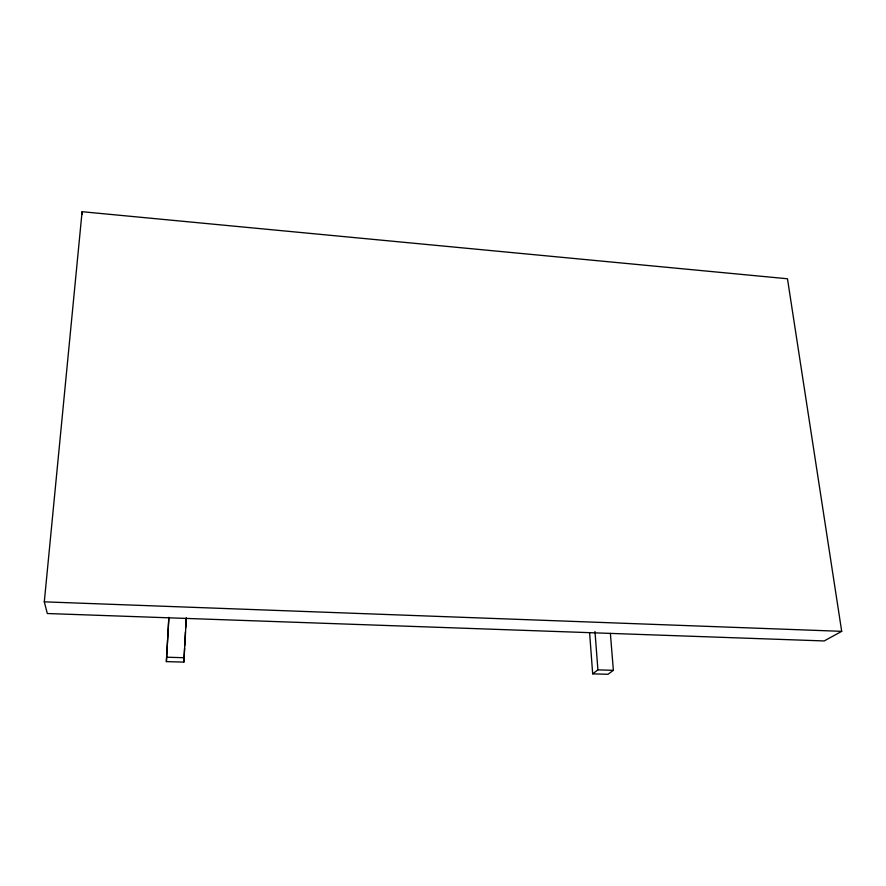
<?xml version="1.0" encoding="UTF-8"?>
<svg xmlns="http://www.w3.org/2000/svg" width="886" height="886" viewBox="0 0 886 886"><rect width="100%" height="100%" fill="white"/><g stroke="black" fill="none" stroke-linecap="round" stroke-linejoin="round"><path stroke-width="1.33" d="M166.38 661.609L168.872 617.453L166.38 661.609L183.856 662.108L186.337 618.063M183.856 662.108L184.565 648.353M184.709 645.606L185.418 631.851M185.639 627.731L186.138 618.096M44.3 601.838L82.088 211.71L787.466 278.769L841.7 631.341L824.179 640.943L47.323 613.522L44.3 601.838L841.7 631.341M589.6 632.648L592.679 673.847L597.906 669.871L613.378 670.325L610.376 633.401M613.378 670.325L607.984 674.29L592.679 673.847M166.59 657.213L184.288 657.733M82.088 211.71L82.32 214.39M594.971 631.485L597.906 669.871"/></g></svg>
